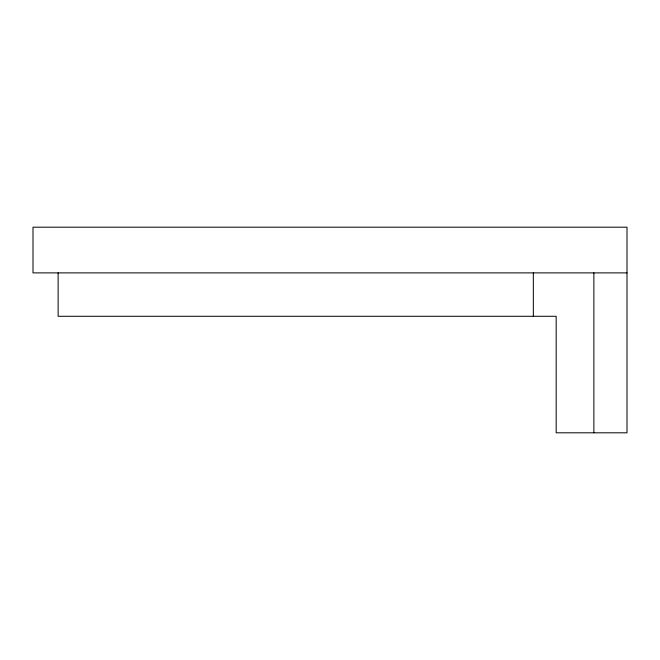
<?xml version="1.0" encoding="UTF-8"?>
<svg xmlns="http://www.w3.org/2000/svg" width="660" height="660" viewBox="0 0 660 660"><rect width="100%" height="100%" fill="white"/><g stroke="black" fill="none" stroke-linecap="round" stroke-linejoin="round"><path stroke-width="0.99" d="M627 272.885L33 272.885L33 227.188L627 227.188L627 432.811L556.174 432.811L556.174 316.288L58.129 316.288L58.129 272.885M593.876 272.885L593.876 432.811M533.33 272.885L533.33 316.288"/></g></svg>
